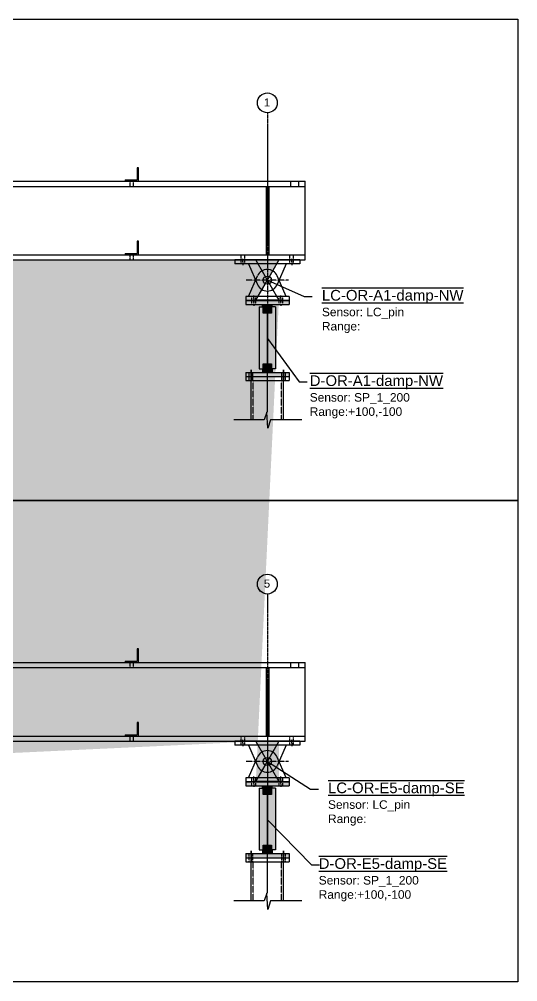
# Model space of a CAD drawing. Header units: millimetres. Extents: x -79526 to 153901, y -45620 to 21119.
# Drawn here: x 24022 to 26359, y 3477 to 7986 of the extents above; entities that cross this region are included whole.
import ezdxf
from ezdxf import colors
from ezdxf.entities.mleader import LeaderData, LeaderLine
from ezdxf.math import Vec2, Vec3

# ---------------------------------------------------------------- set-up
doc = ezdxf.new("R2010")
doc.units = ezdxf.units.MM
doc.header["$MEASUREMENT"] = 0
doc.linetypes.add('ACAD_ISO02W100', pattern=[15, 12, -3])
doc.linetypes.add('CENTER', pattern=[50.8, 31.75, -6.35, 6.35, -6.35])
for name, color, linetype in [('greygrid', 252, 'CENTER'), ('notation', 6, 'Continuous'), ('Note', 7, 'Continuous'), ('Plot', 254, 'Continuous'), ('truss', 250, 'Continuous')]:
    doc.layers.add(name, color=color, linetype=linetype)
doc.styles.get("Standard").update_dxf_attribs({"font": 'arial.ttf'})

msp = doc.modelspace()

# ---------------------------------------------------------------- hatches: boundary and pattern name
h = msp.add_hatch()
h.set_pattern_fill('ANSI31', color=1)
h.set_pattern_definition([(45, (-9799.02492, -7567.50449), (-0.08838834765, 0.08838834765), [])])
edge = h.paths.add_edge_path()
edge.add_line((21276.4, 4602.3), (21168.4, 4602.4))
edge.add_line((21222.4, 4508.7), (21276.4, 4602.3))
edge.add_line((21168.4, 4602.4), (21276.4, 4415.4))
edge.add_line((21168.4, 4415.4), (21222.4, 4508.9))
edge.add_line((21276.4, 4415.4), (21168.4, 4415.4))
edge.add_line((25130.8, 4602.5), (25238.8, 4415.5))
edge.add_line((25130.8, 4415.5), (25184.8, 4509))
edge.add_line((25238.8, 4602.4), (25130.8, 4602.5))
edge.add_line((25184.8, 4508.8), (25238.8, 4602.4))
edge.add_line((25238.8, 4415.5), (25130.8, 4415.5))
edge.add_line((25238.8, 6670.1), (25130.8, 6670.1))
edge.add_line((25130.8, 6670.1), (25184.8, 6763.6))
edge.add_line((25130.8, 6857.2), (25238.8, 6670.1))
edge.add_line((25184.8, 6763.5), (25238.8, 6857))
edge.add_line((25238.8, 6857), (25130.8, 6857.2))
edge.add_line((21276.4, 6856.9), (21168.4, 6857.1))
edge.add_line((21168.4, 6857.1), (21276.4, 6670))
edge.add_line((21222.4, 6763.4), (21276.4, 6856.9))
edge.add_line((21168.4, 6670), (21222.4, 6763.5))
edge.add_line((21276.4, 6670), (21168.4, 6670))
h = msp.add_hatch(color=1)
h.dxf.hatch_style = 1
h.paths.add_polyline_path([(25164.8, 6609.2), (25204.8, 6609.2), (25204.8, 6649.2), (25164.8, 6649.2)])
h = msp.add_hatch(color=1)
h.dxf.hatch_style = 1
h.paths.add_polyline_path([(25164.8, 6331.7), (25204.8, 6331.7), (25204.8, 6371.7), (25164.8, 6371.7)])
h = msp.add_hatch(color=1)
h.dxf.hatch_style = 1
h.paths.add_polyline_path([(25164.8, 4354.6), (25204.8, 4354.6), (25204.8, 4394.6), (25164.8, 4394.6)])
h = msp.add_hatch(color=1)
h.dxf.hatch_style = 1
h.paths.add_polyline_path([(25164.8, 4077.1), (25204.8, 4077.1), (25204.8, 4117.1), (25164.8, 4117.1)])
at = {"layer": 'Plot', "ltscale": 0.1}
h = msp.add_hatch(color=9, dxfattribs=at)
h.dxf.hatch_style = 1
h.paths.add_polyline_path([(25239.5, 6668.3), (25130, 6668.3), (25130, 6649.2), (25239.5, 6649.2)])
h.paths.add_polyline_path([(25112.5, 6668.3), (25083.2, 6668.3), (25083.2, 6649.2), (25112.5, 6649.2)])
h.paths.add_polyline_path([(25286.4, 6668.3), (25257, 6668.3), (25257, 6649.2), (25286.4, 6649.2)])
h.paths.add_polyline_path([(25222.9, 6638.5), (25207.9, 6638.5), (25207.9, 6649.2), (25184.8, 6649.2), (25184.8, 6331.7), (25207.9, 6331.7), (25207.9, 6348.8), (25222.9, 6348.8)])
h.paths.add_polyline_path([(25184.8, 6649.2), (25161.7, 6649.2), (25161.7, 6638.5), (25146.7, 6638.5), (25146.7, 6348.8), (25161.7, 6348.8), (25161.7, 6331.7), (25184.8, 6331.7)])
h.paths.add_polyline_path([(25099.8, 6331.7), (25083.2, 6331.7), (25083.2, 6319), (25083.2, 6312.7), (25099.8, 6312.7)])
h.paths.add_polyline_path([(25184.8, 6331.7), (25161.7, 6331.7), (25117.3, 6331.7), (25117.3, 6312.7), (25184.8, 6312.7)])
h.paths.add_polyline_path([(25252.2, 6331.7), (25184.8, 6331.7), (25184.8, 6312.7), (25252.2, 6312.7)])
h.paths.add_polyline_path([(25286.4, 6319), (25286.4, 6331.7), (25269.7, 6331.7), (25269.7, 6312.7), (25286.4, 6312.7)])
h = msp.add_hatch(color=9, dxfattribs=at)
h.dxf.hatch_style = 1
h.paths.add_polyline_path([(25239.5, 4413.6), (25130, 4413.6), (25130, 4394.6), (25239.5, 4394.6)])
h.paths.add_polyline_path([(25112.5, 4413.6), (25083.2, 4413.6), (25083.2, 4394.6), (25112.5, 4394.6)])
h.paths.add_polyline_path([(25286.4, 4413.6), (25257, 4413.6), (25257, 4394.6), (25286.4, 4394.6)])
h.paths.add_polyline_path([(25222.9, 4383.8), (25207.9, 4383.8), (25207.9, 4394.6), (25184.8, 4394.6), (25184.8, 4077.1), (25207.9, 4077.1), (25207.9, 4094.2), (25222.9, 4094.2)])
h.paths.add_polyline_path([(25184.8, 4394.6), (25161.7, 4394.6), (25161.7, 4383.8), (25146.7, 4383.8), (25146.7, 4094.2), (25161.7, 4094.2), (25161.7, 4077.1), (25184.8, 4077.1)])
h.paths.add_polyline_path([(25099.8, 4077.1), (25083.2, 4077.1), (25083.2, 4064.4), (25083.2, 4058), (25099.8, 4058)])
h.paths.add_polyline_path([(25184.8, 4077.1), (25161.7, 4077.1), (25117.3, 4077.1), (25117.3, 4058), (25184.8, 4058)])
h.paths.add_polyline_path([(25252.2, 4077.1), (25184.8, 4077.1), (25184.8, 4058), (25252.2, 4058)])
h.paths.add_polyline_path([(25286.4, 4064.4), (25286.4, 4077.1), (25269.7, 4077.1), (25269.7, 4058), (25286.4, 4058)])

# ---------------------------------------------------------------- linework, layer by layer
at = {"color": 1}
for p, q in [((25238.8, 6857), (25130.8, 6857.2)), ((25130.8, 6857.2), (25238.8, 6670.1)), ((25184.8, 6763.5), (25238.8, 6857)), ((25130.8, 6670.1), (25184.8, 6763.6)), ((25238.8, 6670.1), (25130.8, 6670.1)), ((25184.8, 6629.2), (25184.8, 6351.7)), ((25238.8, 4602.4), (25130.8, 4602.5)), ((25130.8, 4602.5), (25238.8, 4415.5)), ((25184.8, 4508.8), (25238.8, 4602.4)), ((25130.8, 4415.5), (25184.8, 4509)), ((25238.8, 4415.5), (25130.8, 4415.5)), ((25184.8, 4374.6), (25184.8, 4097.1))]:
    msp.add_line(p, q, dxfattribs=at)
for points in [[(20322.3, 7986.1), (26358.5, 7986.1), (26358.5, 5731.5), (20322.3, 5731.5)], [(20322.3, 5731.5), (26358.5, 5731.5), (26358.5, 3476.8), (20322.3, 3476.8)]]:
    msp.add_lwpolyline(points, close=True)
for points in [[(25164.8, 6649.2), (25204.8, 6649.2), (25204.8, 6609.2), (25164.8, 6609.2)], [(25164.8, 6371.7), (25204.8, 6371.7), (25204.8, 6331.7), (25164.8, 6331.7)], [(25164.8, 4394.6), (25204.8, 4394.6), (25204.8, 4354.6), (25164.8, 4354.6)], [(25164.8, 4117.1), (25204.8, 4117.1), (25204.8, 4077.1), (25164.8, 4077.1)]]:
    msp.add_lwpolyline(points, close=True, dxfattribs=at)
at = {"layer": 'greygrid', "lineweight": -2, "ltscale": 0.2}
for p, q in [((25184.8, 7548), (25184.8, 6543.7)), ((25184.8, 5293.3), (25184.8, 4289))]:
    msp.add_line(p, q, dxfattribs=at)
at = {"layer": 'greygrid', "color": 251, "linetype": 'ByBlock', "lineweight": -2, "ltscale": 0.2, "true_color": 0x525252}
for centre in [(25184.7, 7594.5), (25184.8, 7594.5), (25184.7, 5339.8), (25184.8, 5339.8)]:
    msp.add_circle(centre, 46.5, dxfattribs=at)
at = {"layer": 'Note'}
for p, q in [((25292.7, 7227.1), (25292.7, 7203.3)), ((25330.8, 7227.1), (25330.8, 7203.3)), ((23838.6, 7203.3), (25184.8, 7203.3)), ((25178.4, 7203.3), (25191.1, 7203.3)), ((25292.7, 4972.4), (25292.7, 4948.6)), ((25330.8, 4972.4), (25330.8, 4948.6)), ((23838.6, 4948.6), (25184.8, 4948.6)), ((25178.4, 4948.6), (25191.1, 4948.6))]:
    msp.add_line(p, q, dxfattribs=at)
at = {"layer": 'Note', "ltscale": 0.1}
for centre in [(25184.8, 6763.5), (25184.8, 6763.5), (25184.8, 4508.9), (25184.8, 4508.9)]:
    msp.add_circle(centre, 19.1, dxfattribs=at)
at = {"layer": 'Plot', "ltscale": 0.1}
for p, q in [((24581.5, 7290.6), (24575.2, 7290.6)), ((24575.2, 7290.6), (24575.2, 7233.4)), ((24581.5, 7227.1), (24581.5, 7290.6)), ((24518, 7233.4), (24575.2, 7233.4)), ((24518, 7233.4), (24518, 7227.1)), ((24518, 7227.1), (24581.5, 7227.1)), ((24542.3, 7233.4), (24557.3, 7233.4)), ((25178.4, 7144.5), (25191.1, 7144.5)), ((24581.5, 6946.1), (24575.2, 6946.1)), ((24575.2, 6946.1), (24575.2, 6888.9)), ((24581.5, 6882.6), (24581.5, 6946.1)), ((24518, 6888.9), (24575.2, 6888.9)), ((24518, 6888.9), (24518, 6882.6)), ((24518, 6882.6), (24581.5, 6882.6)), ((24542.3, 6888.9), (24557.3, 6888.9)), ((25337.2, 6858.8), (25032.4, 6858.8)), ((25032.4, 6858.8), (25032.4, 6839.7)), ((25095.9, 6858.8), (25273.7, 6858.8)), ((25337.2, 6858.8), (25337.2, 6839.7)), ((25337.2, 6839.7), (25032.4, 6839.7)), ((25286.4, 6687.3), (25083.2, 6687.3)), ((25083.2, 6687.3), (25083.2, 6668.3)), ((25286.4, 6687.3), (25286.4, 6668.3)), ((25083.2, 6668.3), (25286.4, 6668.3)), ((25286.4, 6668.3), (25083.2, 6668.3)), ((25083.2, 6668.3), (25286.4, 6668.3)), ((25286.4, 6668.3), (25083.2, 6668.3)), ((25083.2, 6668.3), (25083.2, 6649.2)), ((25083.2, 6649.2), (25286.4, 6649.2)), ((25184.8, 6147.6), (25184.8, 6649.2)), ((25286.4, 6668.3), (25286.4, 6649.2)), ((24581.5, 5035.9), (24575.2, 5035.9)), ((24575.2, 5035.9), (24575.2, 4978.8)), ((24581.5, 4972.4), (24581.5, 5035.9)), ((24518, 4978.8), (24575.2, 4978.8)), ((24518, 4978.8), (24518, 4972.4)), ((24518, 4972.4), (24581.5, 4972.4)), ((24542.3, 4978.8), (24557.3, 4978.8)), ((25178.4, 4889.9), (25191.1, 4889.9)), ((24581.5, 4691.5), (24575.2, 4691.5)), ((24575.2, 4691.5), (24575.2, 4634.3)), ((24581.5, 4628), (24581.5, 4691.5)), ((24518, 4634.3), (24575.2, 4634.3)), ((24518, 4634.3), (24518, 4628)), ((24518, 4628), (24581.5, 4628)), ((24542.3, 4634.3), (24557.3, 4634.3)), ((25337.2, 4604.1), (25032.4, 4604.1)), ((25032.4, 4604.1), (25032.4, 4585.1)), ((25095.9, 4604.1), (25273.7, 4604.1)), ((25337.2, 4604.1), (25337.2, 4585.1)), ((25337.2, 4585.1), (25032.4, 4585.1)), ((25286.4, 4432.7), (25083.2, 4432.7)), ((25083.2, 4432.7), (25083.2, 4413.6)), ((25286.4, 4432.7), (25286.4, 4413.6)), ((25083.2, 4413.6), (25286.4, 4413.6)), ((25286.4, 4413.6), (25083.2, 4413.6)), ((25083.2, 4413.6), (25286.4, 4413.6)), ((25286.4, 4413.6), (25083.2, 4413.6)), ((25083.2, 4413.6), (25083.2, 4394.6)), ((25083.2, 4394.6), (25286.4, 4394.6)), ((25184.8, 3892.9), (25184.8, 4394.6)), ((25286.4, 4413.6), (25286.4, 4394.6))]:
    msp.add_line(p, q, dxfattribs=at)
at = {"layer": 'Plot', "linetype": 'ACAD_ISO02W100', "ltscale": 0.05}
for p, q in [((24541.8, 7203.3), (24541.8, 7233.4)), ((24557.7, 7203.3), (24557.7, 7233.4)), ((25178.4, 7160.4), (25191.1, 7160.4)), ((25178.4, 6941.3), (25191.1, 6941.3)), ((25178.4, 6925.5), (25191.1, 6925.5)), ((24541.8, 6858.8), (24541.8, 6888.9)), ((24557.7, 6858.8), (24557.7, 6888.9)), ((25061.7, 6839.7), (25061.7, 6882.6)), ((25061.7, 6839.7), (25061.7, 6858.8)), ((25070.5, 6849.3), (25070.5, 6864.3)), ((25079.2, 6839.7), (25079.2, 6882.6)), ((25079.2, 6839.7), (25079.2, 6858.8)), ((25290.3, 6839.7), (25290.3, 6882.6)), ((25290.3, 6839.7), (25290.3, 6858.8)), ((25299.1, 6849.3), (25299.1, 6864.3)), ((25307.8, 6839.7), (25307.8, 6882.6)), ((25307.8, 6839.7), (25307.8, 6858.8)), ((25070.5, 6849.3), (25070.5, 6834.3)), ((25299.1, 6849.3), (25299.1, 6834.3)), ((25112.5, 6668.3), (25112.5, 6687.3)), ((25121.3, 6677.8), (25121.3, 6692.8)), ((25121.3, 6677.8), (25121.3, 6662.8)), ((25121.3, 6658.8), (25121.3, 6673.8)), ((25130, 6668.3), (25130, 6687.3)), ((25239.5, 6668.3), (25239.5, 6687.3)), ((25248.3, 6677.8), (25248.3, 6692.8)), ((25248.3, 6677.8), (25248.3, 6662.8)), ((25248.3, 6658.8), (25248.3, 6673.8)), ((25257, 6668.3), (25257, 6687.3)), ((25112.5, 6649.2), (25112.5, 6668.3)), ((25121.3, 6658.8), (25121.3, 6643.8)), ((25130, 6649.2), (25130, 6668.3)), ((25239.5, 6649.2), (25239.5, 6668.3)), ((25248.3, 6658.8), (25248.3, 6643.8)), ((25257, 6649.2), (25257, 6668.3)), ((25099.8, 6293.6), (25099.8, 6331.7)), ((25117.3, 6293.6), (25117.3, 6331.7)), ((25252.2, 6293.6), (25252.2, 6331.7)), ((25269.7, 6293.6), (25269.7, 6331.7)), ((24541.8, 4948.6), (24541.8, 4978.8)), ((24557.7, 4948.6), (24557.7, 4978.8)), ((25178.4, 4905.8), (25191.1, 4905.8)), ((25178.4, 4686.7), (25191.1, 4686.7)), ((25178.4, 4670.8), (25191.1, 4670.8)), ((24541.8, 4604.1), (24541.8, 4634.3)), ((24557.7, 4604.1), (24557.7, 4634.3)), ((25061.7, 4585.1), (25061.7, 4628)), ((25061.7, 4585.1), (25061.7, 4604.1)), ((25070.5, 4594.6), (25070.5, 4609.6)), ((25079.2, 4585.1), (25079.2, 4628)), ((25079.2, 4585.1), (25079.2, 4604.1)), ((25290.3, 4585.1), (25290.3, 4628)), ((25290.3, 4585.1), (25290.3, 4604.1)), ((25299.1, 4594.6), (25299.1, 4609.6)), ((25307.8, 4585.1), (25307.8, 4628)), ((25307.8, 4585.1), (25307.8, 4604.1)), ((25070.5, 4594.6), (25070.5, 4579.6)), ((25299.1, 4594.6), (25299.1, 4579.6)), ((25112.5, 4413.6), (25112.5, 4432.7)), ((25121.3, 4423.2), (25121.3, 4438.2)), ((25121.3, 4423.2), (25121.3, 4408.2)), ((25121.3, 4404.1), (25121.3, 4419.1)), ((25130, 4413.6), (25130, 4432.7)), ((25239.5, 4413.6), (25239.5, 4432.7)), ((25248.3, 4423.2), (25248.3, 4438.2)), ((25248.3, 4423.2), (25248.3, 4408.2)), ((25248.3, 4404.1), (25248.3, 4419.1)), ((25257, 4413.6), (25257, 4432.7)), ((25112.5, 4394.6), (25112.5, 4413.6)), ((25121.3, 4404.1), (25121.3, 4389.1)), ((25130, 4394.6), (25130, 4413.6)), ((25239.5, 4394.6), (25239.5, 4413.6)), ((25248.3, 4404.1), (25248.3, 4389.1)), ((25257, 4394.6), (25257, 4413.6)), ((25099.8, 4039), (25099.8, 4077.1)), ((25117.3, 4039), (25117.3, 4077.1)), ((25252.2, 4039), (25252.2, 4077.1)), ((25269.7, 4039), (25269.7, 4077.1))]:
    msp.add_line(p, q, dxfattribs=at)
at = {"layer": 'Plot'}
for p, q in [((25095.9, 6839.7), (25138.3, 6743.1)), ((25273.7, 6839.7), (25231.3, 6743.1)), ((25095.9, 6687.3), (25138.3, 6783.9)), ((25273.7, 6687.3), (25231.3, 6783.9)), ((25083.2, 6331.7), (25286.4, 6331.7)), ((25083.2, 6331.7), (25083.2, 6319)), ((25083.2, 6319), (25083.2, 6293.6)), ((25286.4, 6331.7), (25286.4, 6319)), ((25286.4, 6319), (25286.4, 6293.6)), ((25083.2, 6312.7), (25286.4, 6312.7)), ((25083.2, 6293.6), (25286.4, 6293.6)), ((25108.6, 6109.8), (25108.6, 6293.6)), ((25261, 6109.8), (25261, 6293.6)), ((25181.8, 6145.7), (25170.2, 6109.8)), ((25187.7, 6070.1), (25181.8, 6145.7)), ((25170.2, 6109.8), (25027.8, 6109.8)), ((25200.1, 6109.8), (25187.7, 6070.1)), ((25346.6, 6109.8), (25200.1, 6109.8)), ((25095.9, 4585.1), (25138.3, 4488.5)), ((25273.7, 4585.1), (25231.3, 4488.5)), ((25095.9, 4432.7), (25138.3, 4529.3)), ((25273.7, 4432.7), (25231.3, 4529.3)), ((25083.2, 4077.1), (25286.4, 4077.1)), ((25083.2, 4077.1), (25083.2, 4064.4)), ((25083.2, 4064.4), (25083.2, 4039)), ((25286.4, 4077.1), (25286.4, 4064.4)), ((25286.4, 4064.4), (25286.4, 4039)), ((25083.2, 4058), (25286.4, 4058)), ((25083.2, 4039), (25286.4, 4039)), ((25108.6, 3855.2), (25108.6, 4039)), ((25261, 3855.2), (25261, 4039)), ((25181.8, 3891.1), (25170.2, 3855.2)), ((25187.7, 3815.4), (25181.8, 3891.1)), ((25170.2, 3855.2), (25027.8, 3855.2)), ((25200.1, 3855.2), (25187.7, 3815.4)), ((25346.6, 3855.2), (25200.1, 3855.2))]:
    msp.add_line(p, q, dxfattribs=at)
at = {"layer": 'Plot', "linetype": 'ACAD_ISO02W100', "ltscale": 0.1}
for p, q in [((25283.8, 6763.5), (25085.8, 6763.5)), ((25118.1, 6109.8), (25118.1, 6293.6)), ((25251.4, 6109.8), (25251.4, 6293.6)), ((25283.8, 4508.9), (25085.8, 4508.9)), ((25118.1, 3855.2), (25118.1, 4039)), ((25251.4, 3855.2), (25251.4, 4039))]:
    msp.add_line(p, q, dxfattribs=at)
at = {"layer": 'Plot', "ltscale": 0.2}
for p, q in [((25146.7, 6638.5), (25146.7, 6348.8)), ((25146.7, 6638.5), (25161.7, 6638.5)), ((25161.7, 6638.5), (25161.7, 6649.2)), ((25207.9, 6638.5), (25207.9, 6649.2)), ((25222.9, 6638.5), (25207.9, 6638.5)), ((25222.9, 6638.5), (25222.9, 6348.8)), ((25146.7, 6348.8), (25161.7, 6348.8)), ((25161.7, 6348.8), (25161.7, 6331.7)), ((25222.9, 6348.8), (25207.9, 6348.8)), ((25207.9, 6348.8), (25207.9, 6331.7)), ((25146.7, 4383.8), (25146.7, 4094.2)), ((25146.7, 4383.8), (25161.7, 4383.8)), ((25161.7, 4383.8), (25161.7, 4394.6)), ((25207.9, 4383.8), (25207.9, 4394.6)), ((25222.9, 4383.8), (25207.9, 4383.8)), ((25222.9, 4383.8), (25222.9, 4094.2)), ((25146.7, 4094.2), (25161.7, 4094.2)), ((25161.7, 4094.2), (25161.7, 4077.1)), ((25222.9, 4094.2), (25207.9, 4094.2)), ((25207.9, 4094.2), (25207.9, 4077.1))]:
    msp.add_line(p, q, dxfattribs=at)
at = {"layer": 'Plot', "linetype": 'ACAD_ISO02W100', "ltscale": 0.2}
for p, q in [((25108.6, 6344), (25108.6, 6294)), ((25108.6, 6294), (25108.6, 6344)), ((25261, 6344), (25261, 6294)), ((25261, 6294), (25261, 6344)), ((25108.6, 4089.4), (25108.6, 4039.4)), ((25108.6, 4039.4), (25108.6, 4089.4)), ((25261, 4089.4), (25261, 4039.4)), ((25261, 4039.4), (25261, 4089.4))]:
    msp.add_line(p, q, dxfattribs=at)
at = {"layer": 'Plot', "ltscale": 0.1}
for centre, start, end in [((25184.8, 6763.5), 23.6857, 156.3141), ((25184.8, 6763.5), 203.6857, 336.3141), ((25184.8, 4508.9), 23.6857, 156.3141), ((25184.8, 4508.9), 203.6857, 336.3141)]:
    msp.add_arc(centre, 50.8, start, end, dxfattribs=at)
at = {"layer": 'truss'}
for p, q in [((21044.6, 7227.1), (25362.6, 7227.1)), ((21044.6, 7203.3), (25362.6, 7203.3)), ((21044.6, 6882.6), (25362.6, 6882.6)), ((21044.6, 6858.8), (25362.6, 6858.8)), ((21044.6, 4972.4), (25362.6, 4972.4)), ((21044.6, 4948.6), (25362.6, 4948.6)), ((21044.6, 4628), (25362.6, 4628)), ((21044.6, 4604.1), (25362.6, 4604.1))]:
    msp.add_line(p, q, dxfattribs=at)
at = {"layer": 'truss', "ltscale": 0.1}
for p, q in [((25362.6, 6858.8), (25362.6, 7227.1)), ((25178.4, 7203.3), (25178.4, 6882.6)), ((25191.1, 7203.3), (25191.1, 6882.6)), ((25362.6, 4604.1), (25362.6, 4972.4)), ((25178.4, 4948.6), (25178.4, 4628)), ((25191.1, 4948.6), (25191.1, 4628))]:
    msp.add_line(p, q, dxfattribs=at)

# ---------------------------------------------------------------- texts
at = {"layer": 'greygrid', "color": 251, "lineweight": -2, "ltscale": 0.2, "true_color": 0x525252, "char_height": 37.5, "attachment_point": 5}
for s, insert in [('1', (25183.3, 7596.5)), ('5', (25183.1, 5341.8)), ('5', (25183.3, 5341.8))]:
    msp.add_mtext_dynamic_manual_height_columns(s, width=22.5, gutter_width=50, heights=[0], dxfattribs=dict(at, insert=insert))

# ---------------------------------------------------------------- leaders
at = {"layer": 'notation'}
ml = msp.add_multileader_mtext('Standard', dxfattribs=at)
ml.set_content('\\pxsm1,ql;{\\L\\OLC-OR-A1-damp-NW}\\P{\\H0.8x;Sensor: LC_pin               \\PRange:}', color=256)
ml.set_leader_properties()
ml.build(insert=Vec2(0, 0))
ml.multileader.update_dxf_attribs({"dogleg_length": 0.36, "arrow_head_size": 0.18})
ctx = ml.context
ctx.base_point, ctx.char_height, ctx.arrow_head_size, ctx.landing_gap_size, ctx.plane_origin = Vec3(25394.8, 6687.1), 50, 0.18, 0.09, Vec3(25723.3, 6777.3)
ctx.text_align_type = 2
notes = []
notes.append((ctx, [(1, (1, 1, 0), (25357.3, 6687.1), (1, 0), 37.5, [(0, [(25184.8, 6763.6)], 0, [])])]))
ctx.mtext.insert, ctx.mtext.rotation, ctx.mtext.width, ctx.mtext.defined_height, ctx.mtext.alignment, ctx.mtext.flow_direction = Vec3(26052.6, 6718), 6.283185, 612.146, 271.6, 3, 5
ml = msp.add_multileader_mtext('Standard', dxfattribs=at)
ml.set_content('\\pxsm1,ql;{\\L\\OD-OR-A1-damp-NW\\P\\H0.8x;\\l\\oSensor: SP_1_200                 \\PRange:+100,-100}', color=256)
ml.set_leader_properties()
ml.build(insert=Vec2(0, 0))
ml.multileader.update_dxf_attribs({"dogleg_length": 0.36, "arrow_head_size": 0.18})
ctx = ml.context
ctx.base_point, ctx.char_height, ctx.arrow_head_size, ctx.landing_gap_size, ctx.plane_origin = Vec3(25371.5, 6287.2), 50, 0.18, 0.09, Vec3(25723.3, 6504.2)
ctx.text_align_type = 2
notes.append((ctx, [(1, (1, 1, 0), (25334, 6287.2), (1, 0), 37.5, [(0, [(25184.8, 6490.5)], 0, [])])]))
ctx.mtext.insert, ctx.mtext.rotation, ctx.mtext.width, ctx.mtext.defined_height, ctx.mtext.alignment, ctx.mtext.flow_direction = Vec3(25990.2, 6318), 6.283185, 606.793, 271.6, 3, 5
ml = msp.add_multileader_mtext('Standard', dxfattribs=at)
ml.set_content('\\pxsm1,ql;{\\L\\OLC-OR-E5-damp-SE}\\P{\\H0.8x;Sensor: LC_pin                 \\PRange:}', color=256)
ml.set_leader_properties()
ml.build(insert=Vec2(0, 0))
ml.multileader.update_dxf_attribs({"dogleg_length": 0.36, "arrow_head_size": 0.18})
ctx = ml.context
ctx.base_point, ctx.char_height, ctx.arrow_head_size, ctx.landing_gap_size, ctx.plane_origin = Vec3(25424.3, 4379.4), 50, 0.18, 0.09, Vec3(25723.3, 4522.7)
ctx.text_align_type = 2
notes.append((ctx, [(1, (1, 1, 0), (25386.7, 4379.4), (1, 0), 37.5, [(0, [(25184.8, 4509)], 0, [])])]))
ctx.mtext.insert, ctx.mtext.rotation, ctx.mtext.width, ctx.mtext.defined_height, ctx.mtext.alignment, ctx.mtext.flow_direction = Vec3(26055.9, 4410.3), 6.283185, 586.759, 271.6, 3, 5
ml = msp.add_multileader_mtext('Standard', dxfattribs=at)
ml.set_content('\\pxsm1,ql;{\\L\\OD-OR-E5-damp-SE}\\P{\\H0.8x;Sensor: SP_1_200                \\PRange:+100,-100}', color=256)
ml.set_leader_properties()
ml.build(insert=Vec2(0, 0))
ml.multileader.update_dxf_attribs({"dogleg_length": 0.36, "arrow_head_size": 0.18})
ctx = ml.context
ctx.base_point, ctx.char_height, ctx.arrow_head_size, ctx.landing_gap_size, ctx.plane_origin = Vec3(25428.5, 4024.7), 50, 0.18, 0.09, Vec3(25723.3, 4249.5)
ctx.text_align_type = 2
notes.append((ctx, [(1, (1, 1, 0), (25391, 4024.7), (1, 0), 37.5, [(0, [(25184.8, 4235.8)], 0, [])])]))
ctx.mtext.insert, ctx.mtext.rotation, ctx.mtext.width, ctx.mtext.defined_height, ctx.mtext.alignment, ctx.mtext.flow_direction = Vec3(26021.1, 4055.6), 6.283185, 595.618, 271.6, 3, 5
for ctx, leaders in notes:
    for number, flags, end, landing, length, lines in leaders:
        leader = LeaderData()
        leader.index, (leader.has_last_leader_line, leader.has_dogleg_vector, leader.attachment_direction) = number, flags
        leader.last_leader_point, leader.dogleg_vector, leader.dogleg_length = Vec3(end), Vec3(landing), length
        for number, points, colour, breaks in lines:
            line = LeaderLine()
            line.index, line.vertices, line.color, line.breaks = number, Vec3.list(points), colors.encode_raw_color(colour), breaks
            leader.lines.append(line)
        ctx.leaders.append(leader)

doc.saveas('drawing.dxf')
